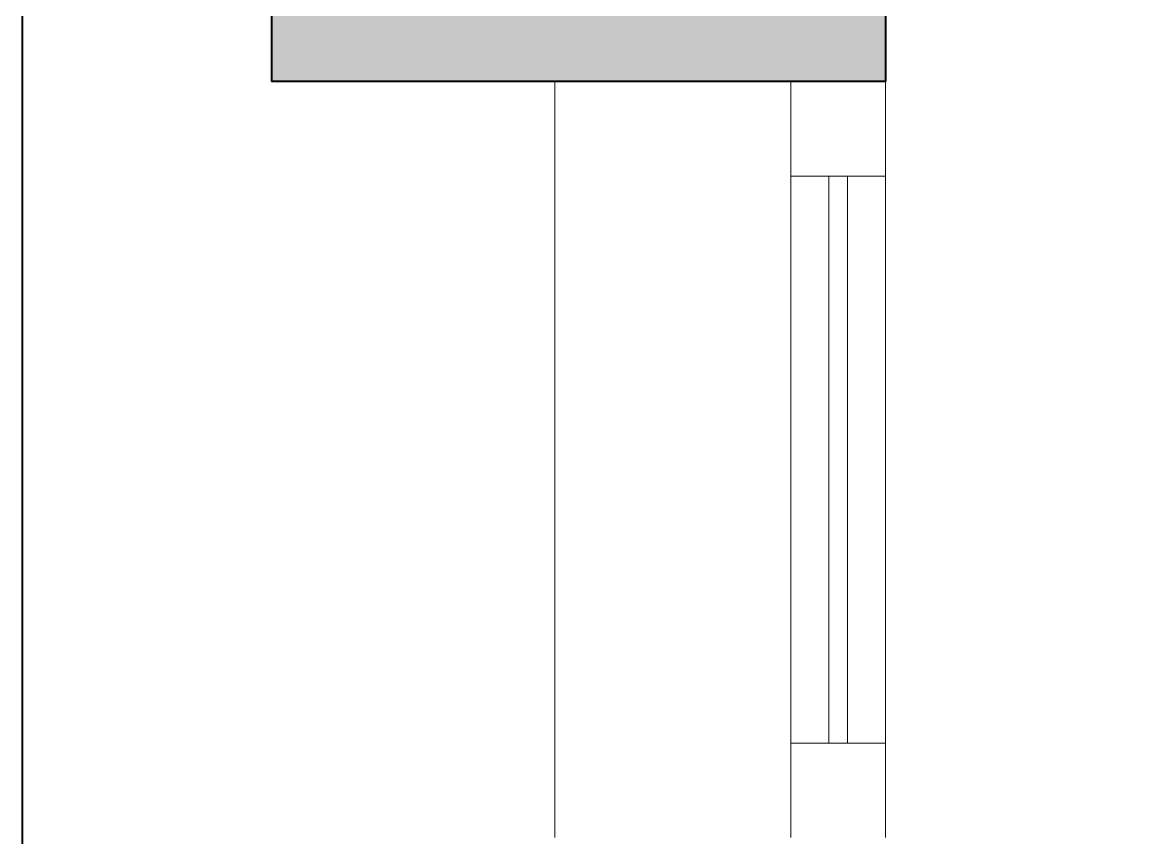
# Model space of a CAD drawing. Header units: millimetres. Extents: x 898 to 1196, y 229 to 443.
# Drawn here: x 1106.8 to 1107.989, y 342.434 to 343.296 of the extents above; entities that cross this region are included whole.
import ezdxf

# ---------------------------------------------------------------- set-up
doc = ezdxf.new("R2010")
doc.units = ezdxf.units.MM
for name, color, linetype, lineweight in [('p allége', 1, 'Continuous', 20), ('p hachure', 253, 'Continuous', 15), ('p menuiserie', 5, 'Continuous', 20), ('p mur', 7, 'Continuous', 40)]:
    doc.layers.add(name, color=color, linetype=linetype, lineweight=lineweight)

# ---------------------------------------------------------------- blocks, each defined once
blk = doc.blocks.new('*U38')
at = {"layer": 'p menuiserie'}
for p, q in [((0.8, 0), (0, 0)), ((0.1, 0), (0.1, -0.1)), ((0.7, 0), (0.7, -0.1)), ((0.7, -0.04), (0.1, -0.04)), ((0.7, -0.06), (0.1, -0.06)), ((0.8, -0.1), (0, -0.1))]:
    blk.add_line(p, q, dxfattribs=at)

msp = doc.modelspace()

# ---------------------------------------------------------------- hatches: boundary and pattern name
at = {"layer": 'p hachure', "transparency": 33554559}
h = msp.add_hatch(color=256, dxfattribs=at)
h.dxf.hatch_style = 1
h.paths.add_polyline_path([(1109.5135, 341.6336), (1109.6135, 341.6336), (1109.6135, 342.2336), (1109.5135, 342.2336)], flags=0)
h.paths.add_polyline_path([(1107.0635, 344.2336), (1107.0635, 343.2336), (1107.7135, 343.2336), (1107.7135, 344.0336), (1110.4135, 344.0336), (1110.4135, 341.6336), (1110.5135, 341.6336), (1110.5135, 343.4836), (1111.0135, 343.4836), (1111.0135, 343.5836), (1110.5135, 343.5836), (1110.5135, 344.2336), (1110.4135, 344.2336), (1110.4135, 344.1336), (1107.7135, 344.1336), (1107.7135, 344.2336)])
h.paths.add_polyline_path([(1107.1635, 343.6836), (1107.1635, 343.3336), (1107.4635, 343.3336), (1107.4635, 343.6836)], flags=16)
h.paths.add_polyline_path([(1107.1635, 344.1336), (1107.1635, 343.7836), (1107.4635, 343.7836), (1107.4635, 344.1336)], flags=16)

# ---------------------------------------------------------------- linework, layer by layer
at = {"layer": 'p allége'}
msp.add_line((1107.3635, 343.2336), (1107.3635, 342.4336), dxfattribs=at)
at = {"layer": 'p mur'}
for p, q in [((1107.0635, 344.2336), (1107.0635, 343.2336)), ((1107.7135, 344.0336), (1107.7135, 343.2336)), ((1107.7135, 343.2336), (1107.0635, 343.2336))]:
    msp.add_line(p, q, dxfattribs=at)
msp.add_lwpolyline([(1106.8, 355.85), (1123.4, 355.85), (1123.4, 336.75), (1106.8, 336.75)], close=True, dxfattribs=at)

# ---------------------------------------------------------------- block references
at = {"layer": 'p menuiserie', "rotation": 269.9999999999999}
msp.add_blockref('*U38', (1107.7135, 343.2336), dxfattribs=at)

doc.saveas('drawing.dxf')
